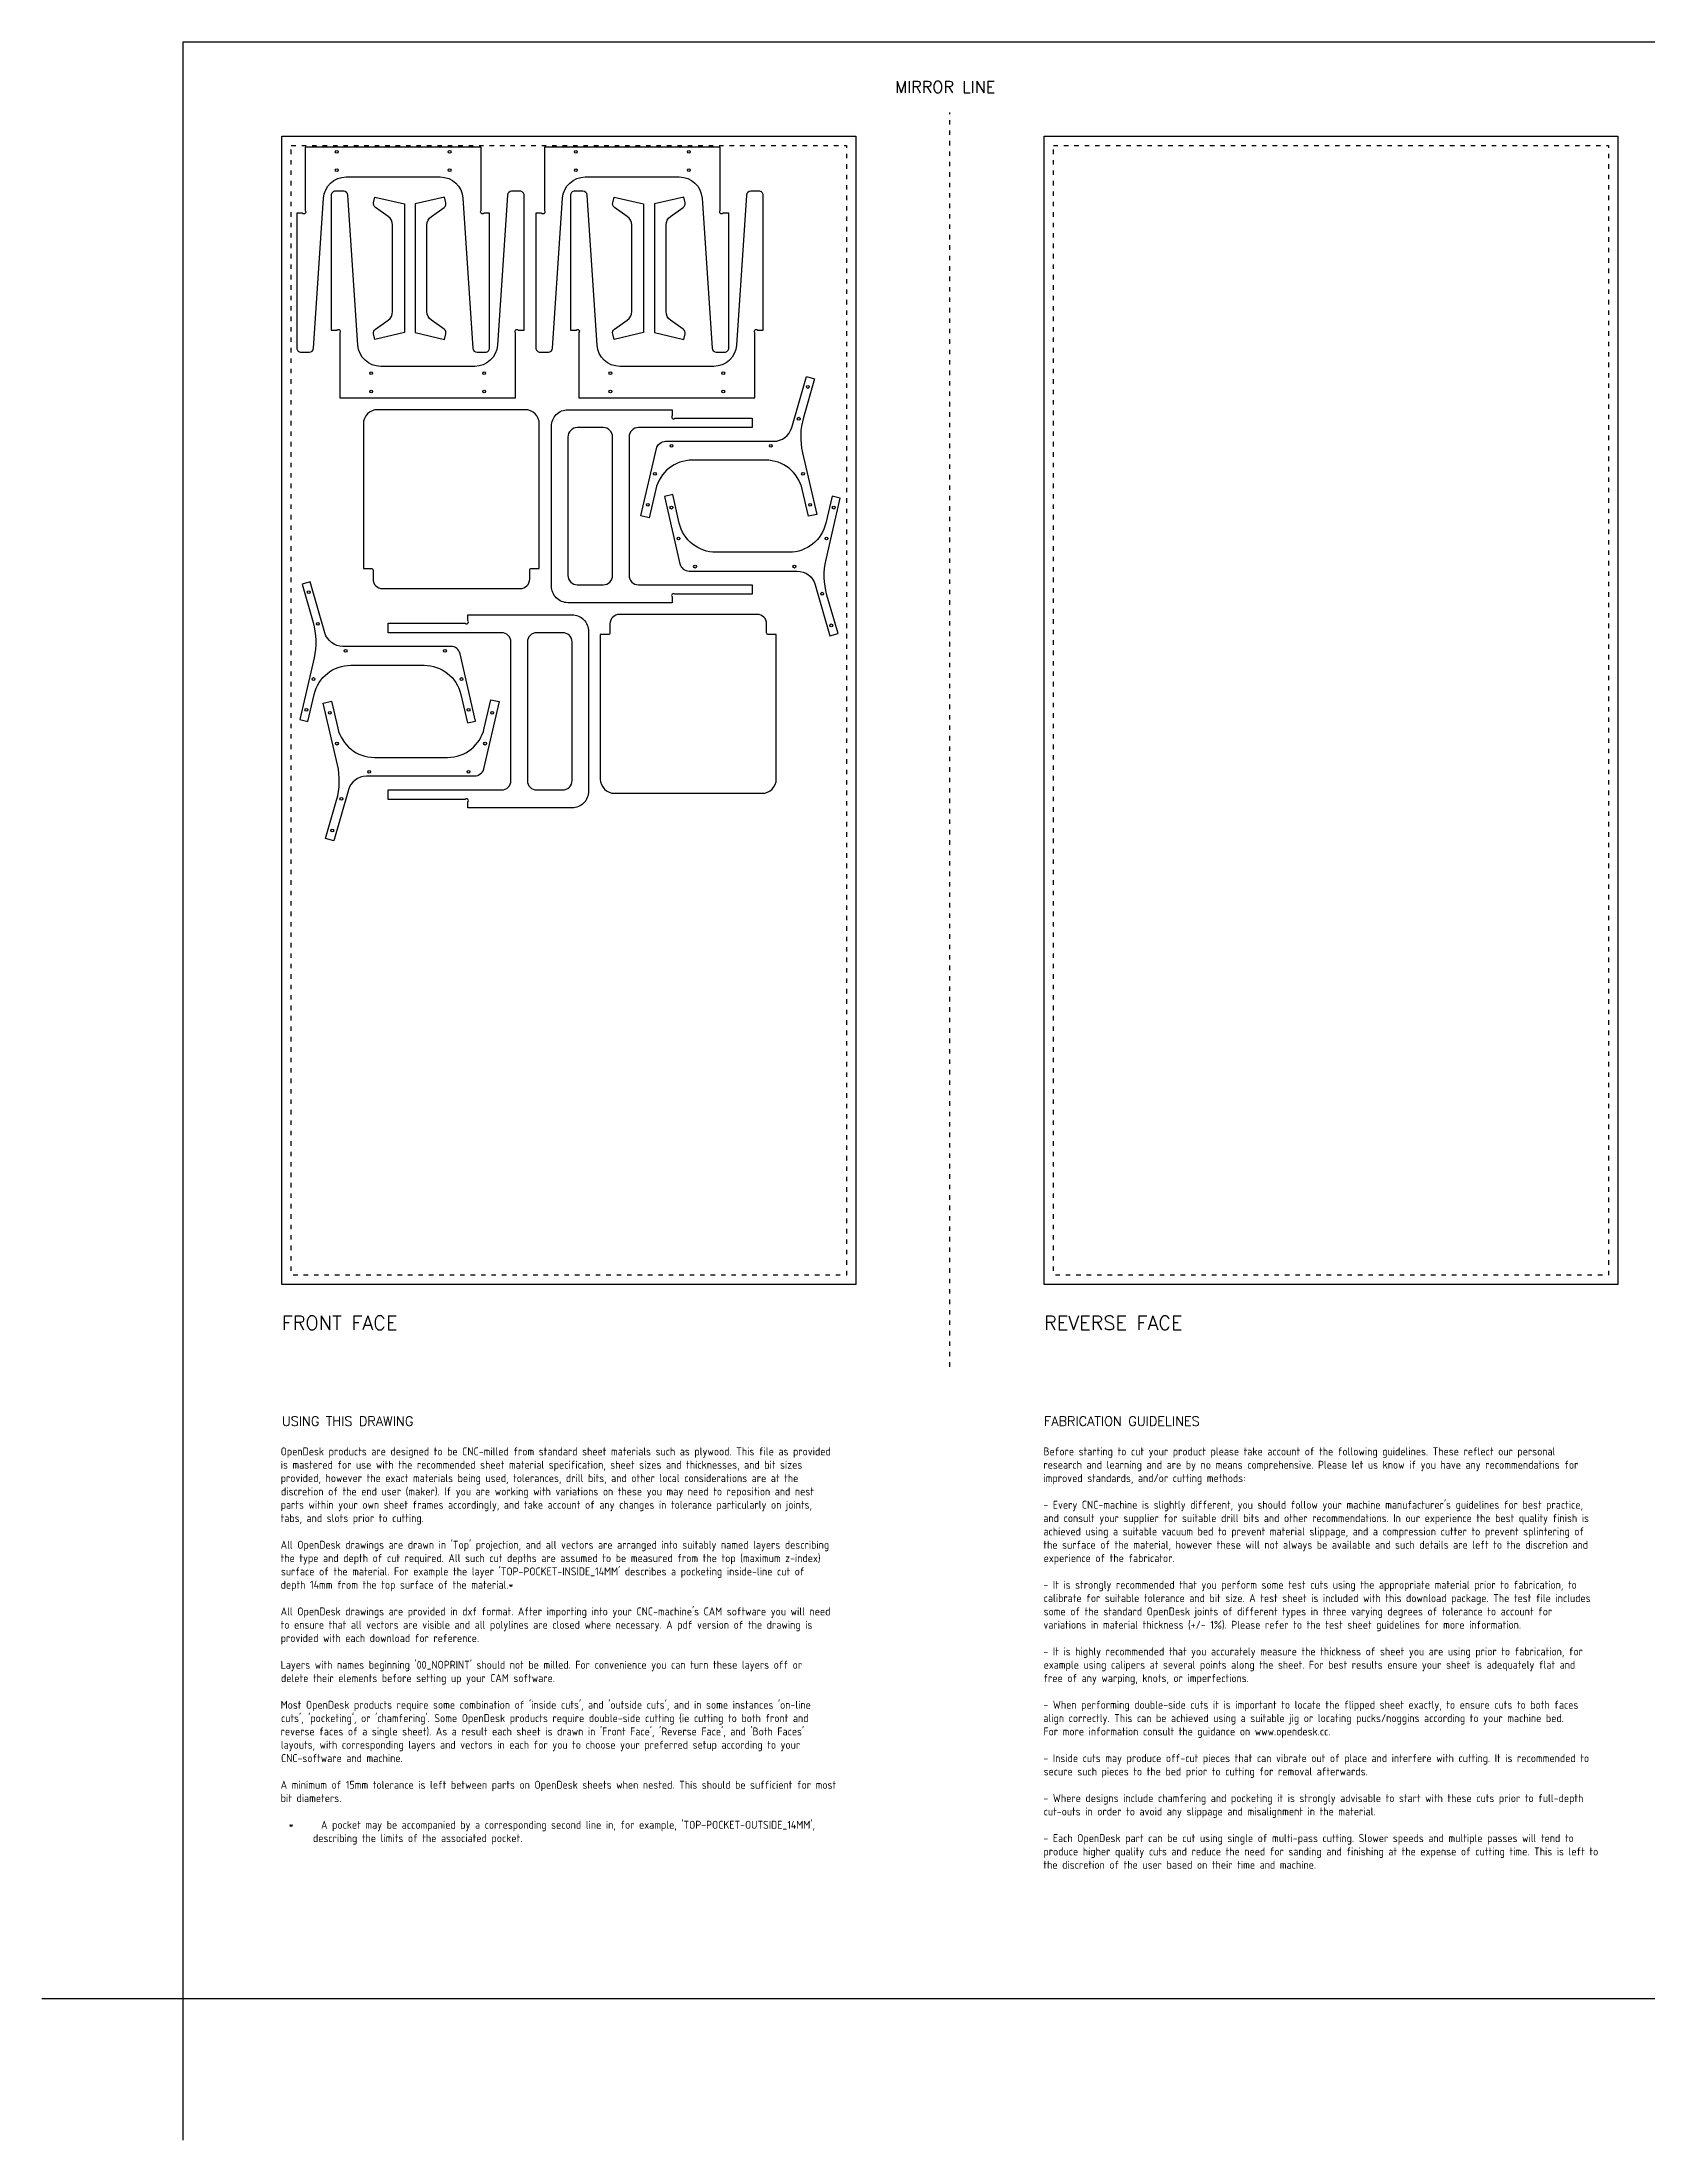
# Model space of a CAD drawing. Extents: x -300 to 5880, y -300 to 4158.
# Drawn here: x -300 to 3112, y -300 to 4158 of the extents above; entities that cross this region are included whole.
import ezdxf
from ezdxf.enums import TextEntityAlignment as Align

# ---------------------------------------------------------------- set-up
doc = ezdxf.new("R2010")
doc.units = 0
doc.linetypes.add('DGN_STYLE_5', pattern=[22.17944, 9.505474, -12.673965])
for name, color, linetype in [('00-NOPRINT_TEXT', 7, 'CONTINUOUS'), ('00_NOPRINT_TOLERANCE', 7, 'DGN_STYLE_5'), ('TOP-CUT-INSIDE_18MM', 1, 'CONTINUOUS'), ('TOP-CUT-OUTSIDE_18MM', 220, 'CONTINUOUS'), ('TOP-HOLE-6MM-DIAM_03MM', 160, 'CONTINUOUS')]:
    doc.layers.add(name, color=color, linetype=linetype)
doc.layers.add('BOARD_18MM-NOMINAL', color=3, linetype='CONTINUOUS', lineweight=30)
doc.styles.add('OD-ISOCP-17', font='isocp.shx', dxfattribs={"height": 17})
doc.styles.add('OD-SIMPLEX-20', font='simplex.shx', dxfattribs={"height": 20})
doc.styles.add('OD-SIMPLEX-25', font='simplex.shx', dxfattribs={"height": 25})
doc.styles.add('OD-SIMPLEX-30', font='simplex.shx', dxfattribs={"height": 30})

# ---------------------------------------------------------------- blocks, each defined once
blk = doc.blocks.new('*U0')
at = {"layer": '00-NOPRINT_TEXT', "style": 'OD-SIMPLEX-25'}
blk.add_text('MIRROR LINE', height=25, dxfattribs=at).set_placement((1513.3, 4049.9))

msp = doc.modelspace()

# ---------------------------------------------------------------- linework, layer by layer
at = {"layer": '00-NOPRINT_TEXT', "flags": 128}
msp.add_lwpolyline([(0, 4158), (5880, 4158), (5880, 0), (0, 0)], close=True, dxfattribs=at)
msp.add_lwpolyline([(0, -300), (0, 0), (-300, 0)], dxfattribs=at)
at = {"layer": '00_NOPRINT_TOLERANCE'}
msp.add_line((1630, 1343.2), (1630, 4008), dxfattribs=at)
at = {"layer": '00_NOPRINT_TOLERANCE', "flags": 128}
for points in [[(210, 3958), (1430, 3958), (1430, 1518), (210, 1518)], [(230, 3938), (1410, 3938), (1410, 1538), (230, 1538)], [(1830, 3958), (3050, 3958), (3050, 1518), (1830, 1518)], [(1850, 3938), (3030, 3938), (3030, 1538), (1850, 1538)]]:
    msp.add_lwpolyline(points, close=True, dxfattribs=at)
at = {"layer": 'BOARD_18MM-NOMINAL', "flags": 128}
for points in [[(210, 3958), (1430, 3958), (1430, 1518), (210, 1518)], [(1830, 3958), (3050, 3958), (3050, 1518), (1830, 1518)]]:
    msp.add_lwpolyline(points, close=True, dxfattribs=at)
at = {"layer": 'TOP-CUT-INSIDE_18MM'}
for points in [[(893, 3338.6), (838, 3338.6, 0.414214), (818, 3318.6), (818, 3024.6, 0.414214), (838, 3004.6), (893, 3004.6, 0.414214), (913, 3024.6), (913, 3318.6, 0.414214)], [(751.9, 2568.7), (806.9, 2568.7, 0.414214), (826.9, 2588.7), (826.9, 2882.7, 0.414214), (806.9, 2902.7), (751.9, 2902.7, 0.414214), (731.9, 2882.7), (731.9, 2588.7, 0.414214)]]:
    msp.add_lwpolyline(points, format="xyb", close=True, dxfattribs=at)
at = {"layer": 'TOP-CUT-OUTSIDE_18MM'}
for points in [[(241.6, 3507.9, 0.414214), (250.6, 3498.9), (268.2, 3498.9, 0.394837), (277.2, 3507.3), (298.4, 3825.9, -0.394837), (346.7, 3871.1), (446.6, 3871.1), (546.5, 3871.1, -0.394837), (594.8, 3825.9), (616, 3507.3, 0.394837), (625, 3498.9), (642.6, 3498.9, 0.414214), (651.6, 3507.9), (651.6, 3793.9), (639.3, 3793.9, -1), (633.6, 3799.6), (633.6, 3934.3), (259.6, 3934.3), (259.6, 3799.6, -1), (253.9, 3793.9), (241.6, 3793.9)], [(749.9, 3507.9, 0.414214), (758.9, 3498.9), (776.5, 3498.9, 0.394837), (785.5, 3507.3), (806.7, 3825.9, -0.394837), (855, 3871.1), (954.9, 3871.1), (1054.8, 3871.1, -0.394837), (1103.1, 3825.9), (1124.3, 3507.3, 0.394837), (1133.3, 3498.9), (1150.9, 3498.9, 0.414214), (1159.9, 3507.9), (1159.9, 3793.9), (1147.6, 3793.9, -1), (1141.9, 3799.6), (1141.9, 3934.3), (767.9, 3934.3), (767.9, 3799.6, -1), (762.2, 3793.9), (749.9, 3793.9)], [(724.9, 3831.8, 0.414214), (715.9, 3840.8), (698.3, 3840.8, 0.394837), (689.3, 3832.4), (668.1, 3513.8, -0.394837), (619.8, 3468.6), (519.9, 3468.6), (420, 3468.6, -0.394837), (371.7, 3513.8), (350.5, 3832.4, 0.394837), (341.5, 3840.8), (323.9, 3840.8, 0.414214), (314.9, 3831.8), (314.9, 3545.8), (327.2, 3545.8, -1), (332.9, 3540.1), (332.9, 3401.6), (706.9, 3401.6), (706.9, 3540.1, -1), (712.6, 3545.8), (724.9, 3545.8)], [(1233.2, 3831.8, 0.414214), (1224.2, 3840.8), (1206.6, 3840.8, 0.394837), (1197.6, 3832.4), (1176.4, 3513.8, -0.394837), (1128.1, 3468.6), (1028.2, 3468.6), (928.3, 3468.6, -0.394837), (880, 3513.8), (858.8, 3832.4, 0.394837), (849.8, 3840.8), (832.2, 3840.8, 0.414214), (823.2, 3831.8), (823.2, 3545.8), (835.6, 3545.8, -1), (841.2, 3540.1), (841.2, 3401.6), (1215.2, 3401.6), (1215.2, 3540.1, -1), (1220.9, 3545.8), (1233.2, 3545.8)], [(470.3, 3813.9), (470.3, 3540.6), (407.8, 3526.1), (405, 3538.1, -0.304389), (408.7, 3547.9), (435.9, 3567, 0.243398), (445.3, 3585.2), (445.3, 3769.2, 0.243398), (435.9, 3787.4), (408.7, 3806.6, -0.304389), (405, 3816.4), (407.8, 3828.3)], [(493.4, 3813.9), (493.4, 3540.6), (555.9, 3526.1), (558.6, 3538.1, 0.304389), (554.9, 3547.9), (527.8, 3567, -0.243398), (518.4, 3585.2), (518.4, 3769.2, -0.243398), (527.8, 3787.4), (554.9, 3806.6, 0.304389), (558.6, 3816.4), (555.9, 3828.3)], [(978.6, 3813.9), (978.6, 3540.6), (916.1, 3526.1), (913.3, 3538.1, -0.304389), (917, 3547.9), (944.2, 3567, 0.243398), (953.6, 3585.2), (953.6, 3769.2, 0.243398), (944.2, 3787.4), (917, 3806.6, -0.304389), (913.3, 3816.4), (916.1, 3828.3)], [(1001.7, 3813.9), (1001.7, 3540.6), (1064.2, 3526.1), (1066.9, 3538.1, 0.304389), (1063.2, 3547.9), (1036.1, 3567, -0.243398), (1026.7, 3585.2), (1026.7, 3769.2, -0.243398), (1036.1, 3787.4), (1063.2, 3806.6, 0.304389), (1066.9, 3816.4), (1064.2, 3828.3)], [(1006.2, 3294, -0.349216), (1025.7, 3309.5), (1255.2, 3309.5, 0.334595), (1293.6, 3338.5), (1324.8, 3447), (1342.1, 3442.1), (1318.6, 3360.3, 0.127216), (1316.7, 3285.2), (1346.9, 3154.2), (1329.4, 3150.1), (1316.1, 3207.5, 0.349216), (1238.2, 3269.5), (1082.7, 3269.5, 0.349216), (1004.7, 3207.5), (990.7, 3146.9), (973.2, 3151)], [(736.7, 3035.4, -0.414214), (740.7, 3039.4), (757.2, 3039.4), (757.2, 3346.6, 0.414214), (727.2, 3376.6), (413.2, 3376.6, 0.414214), (383.2, 3346.6), (383.2, 3039.4), (399.7, 3039.4, -0.414214), (403.7, 3035.4), (403.7, 3016.6, 0.414214), (423.7, 2996.6), (716.7, 2996.6, 0.414214), (736.7, 3016.6)], [(1209.3, 3358.6), (1209.3, 3338.6), (968, 3338.6, 0.414214), (948, 3318.6), (948, 3024.6, 0.414214), (968, 3004.6), (1209.3, 3004.6), (1209.3, 2984.6), (1045.4, 2984.6, 1), (1039.7, 2978.9), (1039.7, 2966.6), (818, 2966.6, -0.414214), (783, 3001.6), (783, 3341.6, -0.414214), (818, 3376.6), (1039.7, 3376.6), (1039.7, 3364.3, 1), (1045.4, 3358.6)], [(1056.2, 3049.2, 0.349216), (1075.7, 3033.7), (1305.2, 3033.7, -0.334595), (1343.6, 3004.7), (1374.8, 2896.2), (1392.1, 2901.1), (1368.6, 2982.9, -0.127216), (1366.7, 3058), (1396.9, 3189), (1379.4, 3193.1), (1366.1, 3135.7, -0.349216), (1288.2, 3073.7), (1132.7, 3073.7, -0.349216), (1054.7, 3135.7), (1040.7, 3196.3), (1023.2, 3192.2)], [(588.7, 2858.2, 0.349216), (569.2, 2873.7), (339.7, 2873.7, -0.334595), (301.3, 2902.6), (270.1, 3011.2), (252.8, 3006.2), (276.3, 2924.4, -0.127216), (278.3, 2849.3), (248, 2718.3), (265.5, 2714.2), (278.8, 2771.7, -0.349216), (356.7, 2833.7), (512.2, 2833.7, -0.349216), (590.2, 2771.7), (604.2, 2711), (621.7, 2715.1)], [(435.6, 2548.7), (435.6, 2568.7), (676.9, 2568.7, 0.414214), (696.9, 2588.7), (696.9, 2882.7, 0.414214), (676.9, 2902.7), (435.6, 2902.7), (435.6, 2922.7), (599.5, 2922.7, 1), (605.2, 2928.4), (605.2, 2940.7), (826.9, 2940.7, -0.414214), (861.9, 2905.7), (861.9, 2565.7, -0.414214), (826.9, 2530.7), (605.2, 2530.7), (605.2, 2543.1, 1), (599.5, 2548.7)], [(907.4, 2902.8, -0.414214), (903.4, 2898.8), (886.9, 2898.8), (886.9, 2591.6, 0.414214), (916.9, 2561.6), (1230.9, 2561.6, 0.414214), (1260.9, 2591.6), (1260.9, 2898.8), (1244.4, 2898.8, -0.414214), (1240.4, 2902.8), (1240.4, 2921.6, 0.414214), (1220.4, 2941.6), (927.4, 2941.6, 0.414214), (907.4, 2921.6)], [(638.7, 2613.3, -0.349216), (619.2, 2597.8), (389.7, 2597.8, 0.334595), (351.3, 2568.8), (320.1, 2460.3), (302.8, 2465.3), (326.3, 2547, 0.127216), (328.3, 2622.1), (298, 2753.2), (315.5, 2757.2), (328.8, 2699.8, 0.349216), (406.7, 2637.8), (562.2, 2637.8, 0.349216), (640.2, 2699.8), (654.2, 2760.4), (671.7, 2756.4)]]:
    msp.add_lwpolyline(points, format="xyb", close=True, dxfattribs=at)
at = {"layer": 'TOP-HOLE-6MM-DIAM_03MM'}
for centre in [(326.6, 3924.5), (566.6, 3924.5), (834.9, 3924.5), (1074.9, 3924.5), (326.6, 3885.6), (566.6, 3885.6), (834.9, 3885.6), (1074.9, 3885.6), (399.9, 3454.1), (639.9, 3454.1), (908.2, 3454.1), (1148.2, 3454.1), (399.9, 3415.2), (639.9, 3415.2), (908.2, 3415.2), (1148.2, 3415.2), (1327.8, 3424.9), (1308.5, 3357.5), (1038.2, 3300), (1249.4, 3300), (1003, 3240.2), (1317.8, 3240.2), (987.9, 3174.6), (1037.9, 3168.6), (1332.9, 3174.6), (1382.9, 3168.6), (1053, 3103), (1367.8, 3103), (1088.2, 3043.2), (1299.4, 3043.2), (267.1, 2989), (1358.5, 2985.7), (286.4, 2921.7), (1377.8, 2918.3), (345.5, 2864.2), (556.7, 2864.2), (277.1, 2804.3), (591.9, 2804.3), (262, 2738.8), (312, 2732.7), (607, 2738.8), (657, 2732.7), (327.1, 2667.1), (641.9, 2667.1), (395.5, 2607.3), (606.7, 2607.3), (336.4, 2549.8), (317.1, 2482.5)]:
    msp.add_circle(centre, 3, dxfattribs=at)

# ---------------------------------------------------------------- block references
at = {"layer": '00-NOPRINT_TEXT'}
msp.add_blockref('*U0', (0, 0), dxfattribs=at)

# ---------------------------------------------------------------- texts
at = {"layer": '00-NOPRINT_TEXT', "color": 7}
for s, height, style, p in [('FRONT FACE', 30, 'OD-SIMPLEX-30', (210, 1451.3)), ('REVERSE FACE', 30, 'OD-SIMPLEX-30', (1830, 1451.3)), ('USING THIS DRAWING', 20, 'OD-SIMPLEX-20', (210, 1237.4)), ('FABRICATION GUIDELINES', 20, 'OD-SIMPLEX-20', (1830, 1237.4))]:
    msp.add_text(s, height=height, rotation=360, dxfattribs=dict(at, style=style)).set_placement(p, align=Align.TOP_LEFT)
at = {"layer": '00-NOPRINT_TEXT', "color": 7, "style": 'OD-ISOCP-17'}
for s, p in [('OpenDesk products are designed to be CNC-milled from standard sheet materials such as plywood. This file as provided', (207.4, 1154.7)), ('Before starting to cut your product please take account of the following guidelines. These reflect our personal', (1828.7, 1154.7)), ('is mastered for use with the recommended sheet material specification, sheet sizes and thicknesses, and bit sizes', (207.4, 1126.3)), ('provided, however the exact materials being used, tolerances, drill bits, and other local considerations are at the', (207.4, 1098)), ('research and learning and are by no means comprehensive. Please let us know if you have any recommendations for', (1828.7, 1126.3)), ('improved standards, and/or cutting methods:', (1828.7, 1098)), ('discretion of the end user (maker). If you are working with variations on these you may need to reposition and nest', (208.1, 1069.7)), ('tabs, and slots prior to cutting.', (207.4, 1013)), ('parts within your own sheet frames accordingly, and take account of any changes in tolerance particularly on joints,', (207.4, 1041.3)), ("- Every CNC-machine is slightly different, you should follow your machine manufacturer's guidelines for best practice,", (1828.7, 1041.3)), ('and consult your supplier for suitable drill bits and other recommendations. In our experience the best quality finish is', (1828.7, 1013)), ('achieved using a suitable vacuum bed to prevent material slippage, and a compression cutter to prevent splintering of', (1828.7, 984.7)), ('the type and depth of cut required. All such cut depths are assumed to be measured from the top (maximum z-index)', (207.4, 928)), ("All OpenDesk drawings are drawn in 'Top' projection, and all vectors are arranged into suitably named layers describing", (207.4, 956.3)), ('the surface of the material, however these will not always be available and such details are left to the discretion and', (1828.7, 956.3)), ('experience of the fabricator.', (1829.2, 928)), ("surface of the material. For example the layer 'TOP-POCKET-INSIDE_14MM' describes a pocketing inside-line cut of", (208, 899.7)), ('depth 14mm from the top surface of the material.*', (207.4, 871.3)), ('- It is strongly recommended that you perform some test cuts using the appropriate material prior to fabrication, to', (1828.7, 871.3)), ('calibrate for suitable tolerance and bit size. A test sheet is included with this download package. The test file includes', (1829.3, 843)), ('to ensure that all vectors are visible and all polylines are closed where necessary. A pdf version of the drawing is', (207.4, 786.3)), ("All OpenDesk drawings are provided in dxf format. After importing into your CNC-machine's CAM software you will need", (207.4, 814.7)), ('variations in material thickness (+/- 1%%%). Please refer to the test sheet guidelines for more information.', (1828.7, 786.3)), ('some of the standard OpenDesk joints of different types in three varying degrees of tolerance to account for', (1829.2, 814.7)), ('provided with each download for reference.', (207.4, 758)), ("Layers with names beginning '00_NOPRINT' should not be milled. For convenience you can turn these layers off or", (207.4, 701.3)), ('- It is highly recommended that you accurately measure the thickness of sheet you are using prior to fabrication, for', (1828.7, 729.7)), ('example using calipers at several points along the sheet. For best results ensure your sheet is adequately flat and', (1829.2, 701.3)), ('delete their elements before setting up your CAM software.', (208.1, 673)), ('free of any warping, knots, or imperfections.', (1828.7, 673)), ("Most OpenDesk products require some combination of 'inside cuts', and 'outside cuts', and in some instances 'on-line", (207.4, 616.3)), ('- When performing double-side cuts it is important to locate the flipped sheet exactly, to ensure cuts to both faces', (1828.7, 616.3)), ("reverse faces of a single sheet). As a result each sheet is drawn in 'Front Face', 'Reverse Face', and 'Both Faces'", (207.4, 559.7)), ("cuts', 'pocketing', or 'chamfering'. Some OpenDesk products require double-side cutting (ie cutting to both front and", (208.1, 588)), ('align correctly. This can be achieved using a suitable jig or locating pucks/noggins according to your machine bed.', (1828.7, 588)), ('layouts, with corresponding layers and vectors in each for you to choose your preferred setup according to your', (207.8, 531.3)), ('For more information consult the guidance on www.opendesk.cc.', (1828.7, 559.7)), ('CNC-software and machine.', (208.2, 503)), ('- Inside cuts may produce off-cut pieces that can vibrate out of place and interfere with cutting. It is recommended to', (1828.7, 503)), ('secure such pieces to the bed prior to cutting for removal afterwards.', (1829.2, 474.7)), ('A minimum of 15mm tolerance is left between parts on OpenDesk sheets when nested. This should be sufficient for most', (207.4, 446.3)), ('bit diameters.', (207.4, 418)), ('- Where designs include chamfering and pocketing it is strongly advisable to start with these cuts prior to full-depth', (1828.7, 418)), ('cut-outs in order to avoid any slippage and misalignment in the material.', (1829.3, 389.7)), ("*      A pocket may be accompanied by a corresponding second line in, for example, 'TOP-POCKET-OUTSIDE_14MM',", (224.4, 361.3)), ('describing the limits of the associated pocket.', (276.1, 333)), ('- Each OpenDesk part can be cut using single of multi-pass cutting. Slower speeds and multiple passes will tend to', (1828.7, 333)), ('produce higher quality cuts and reduce the need for sanding and finishing at the expense of cutting time. This is left to', (1828.7, 304.7)), ('the discretion of the user based on their time and machine.', (1828.7, 276.3))]:
    msp.add_text(s, height=17, rotation=360, dxfattribs=at).set_placement(p)

doc.saveas('drawing.dxf')
